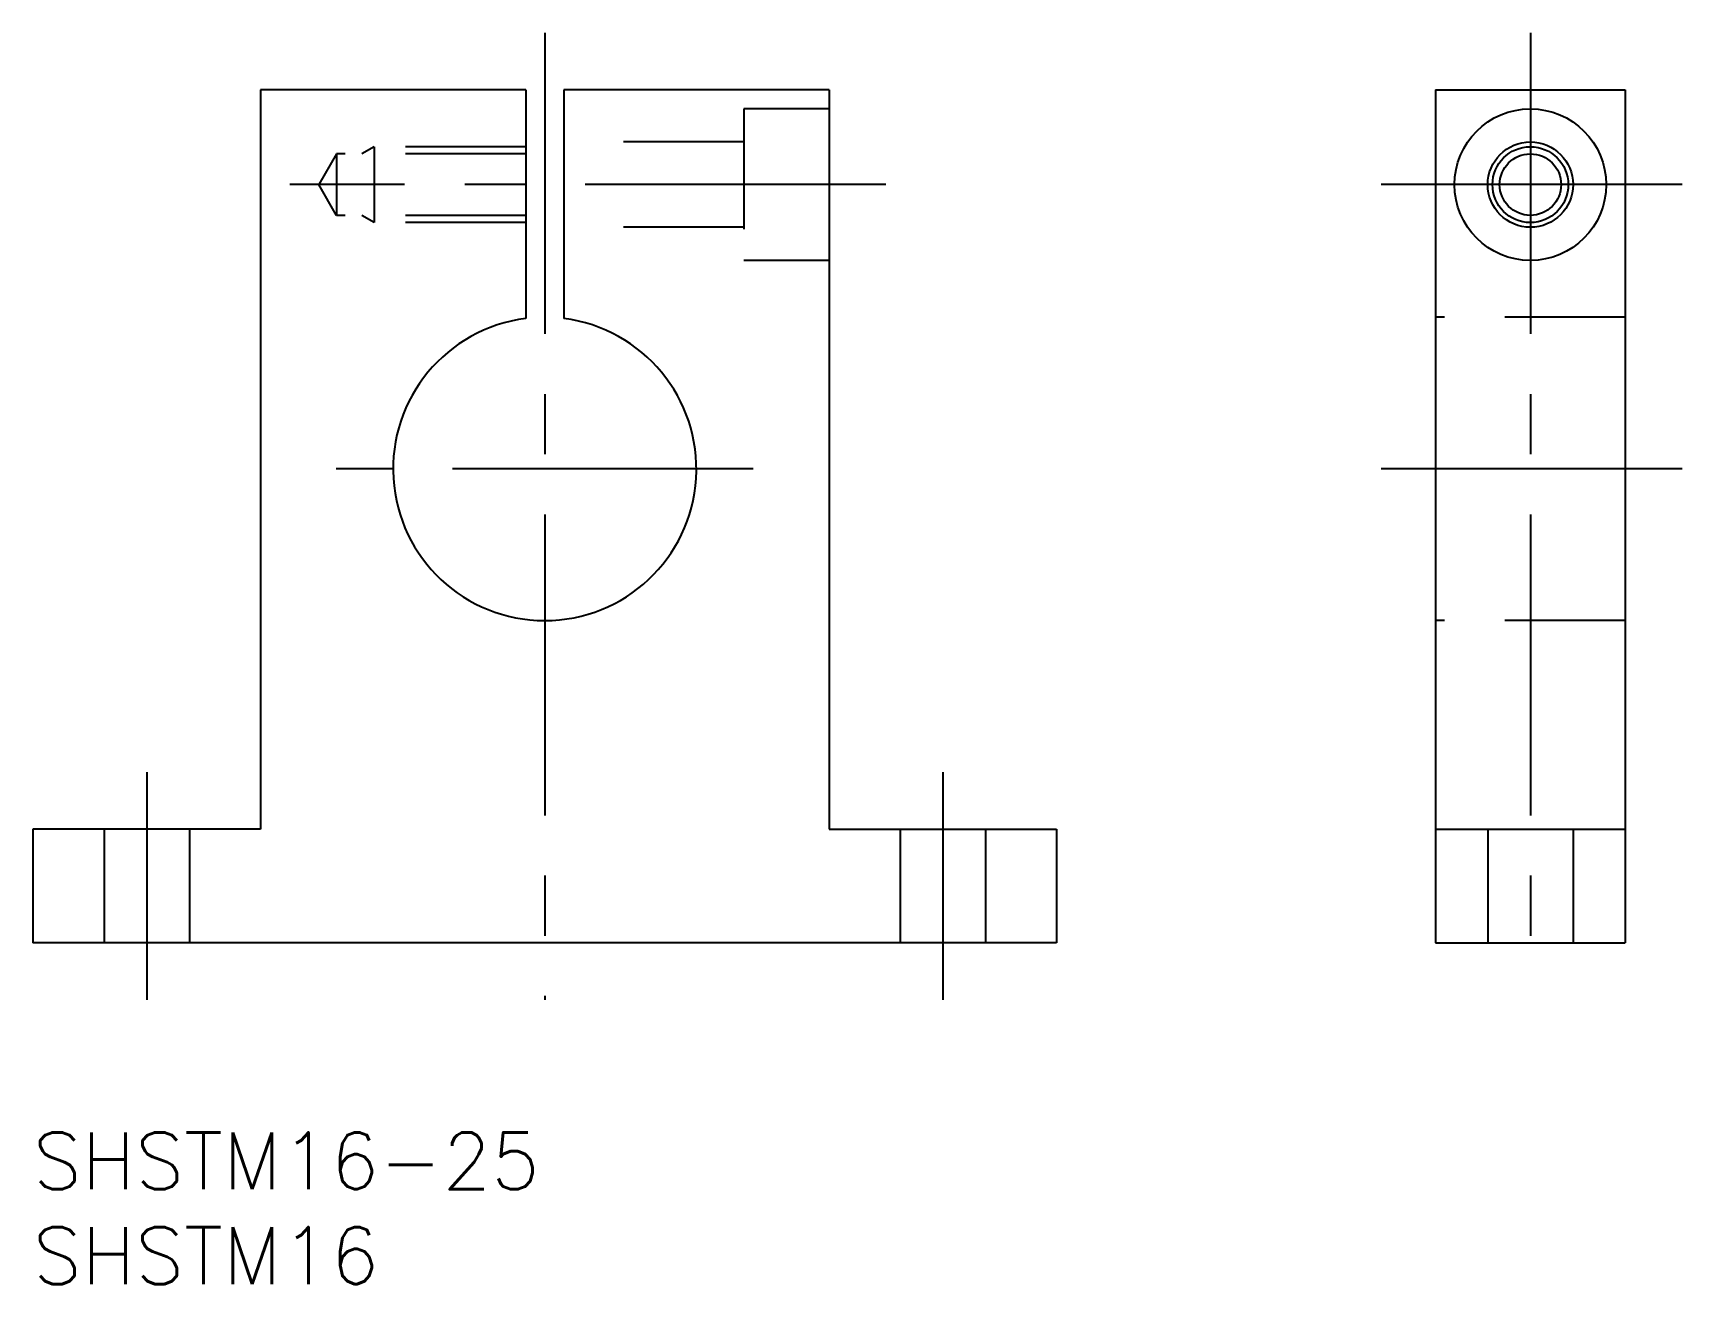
# Model space of a CAD drawing. Extents: x 0 to 87, y -8 to 58.
import ezdxf

# ---------------------------------------------------------------- set-up
doc = ezdxf.new("R2010")
doc.units = 0
doc.header["$LTSCALE"] = 0.5
doc.linetypes.add('CENTER', pattern=[50.8, 31.75, -6.35, 6.35, -6.35])
doc.linetypes.add('DASHED', pattern=[19.05, 12.7, -6.35])
for name, color, linetype in [('MSM_CENTER', 1, 'CENTER'), ('MSM_CONTINUOUS', 7, 'CONTINUOUS'), ('MSM_DASHED', 4, 'DASHED'), ('MSM_NARROW', 5, 'CONTINUOUS'), ('MSM_PART_NUMBER', 7, 'CONTINUOUS')]:
    doc.layers.add(name, color=color, linetype=linetype)
doc.styles.get("Standard").update_dxf_attribs({"font": 'txt.shx', "height": 3, "bigfont": 'bigfont.shx'})

# ---------------------------------------------------------------- blocks, each defined once
blk = doc.blocks.new('*U2')
at = {"layer": 'MSM_PART_NUMBER'}
blk.add_text('SHSTM16-25', height=3, dxfattribs=at).set_placement((0, -3))
blk = doc.blocks.new('*U3')
at = {"layer": 'MSM_PART_NUMBER'}
blk.add_text('SHSTM16', height=3, dxfattribs=at).set_placement((0, -8))

msp = doc.modelspace()

# ---------------------------------------------------------------- linework, layer by layer
at = {"layer": 'MSM_CENTER'}
for p, q in [((27, 58), (27, 7)), ((79, 58), (79, 10)), ((45, 50), (13.559, 50)), ((87, 50), (71, 50)), ((38, 35), (16, 35)), ((87, 35), (71, 35)), ((6, 19), (6, 7)), ((48, 19), (48, 7))]:
    msp.add_line(p, q, dxfattribs=at)
at = {"layer": 'MSM_CONTINUOUS'}
for p, q in [((12, 55), (12, 16)), ((26, 55), (12, 55)), ((26, 55), (26, 42.937)), ((42, 55), (28, 55)), ((28, 55), (28, 42.937)), ((42, 55), (42, 16)), ((74, 55), (74, 10)), ((74, 55), (84, 55)), ((84, 55), (84, 10)), ((0, 16), (0, 10)), ((12, 16), (0, 16)), ((42, 16), (54, 16)), ((54, 16), (54, 10)), ((74, 16), (84, 16)), ((0, 13), (0, 13)), ((54, 10), (0, 10)), ((74, 10), (84, 10))]:
    msp.add_line(p, q, dxfattribs=at)
for radius in [4, 2.25, 1.621]:
    msp.add_circle((79, 50), radius, dxfattribs=at)
msp.add_arc((27, 35), 8, 97.18076, 82.81924, dxfattribs=at)
at = {"layer": 'MSM_DASHED'}
for p, q in [((37.5, 54), (37.5, 46)), ((42, 54), (37.5, 54)), ((37.5, 52.25), (28, 52.25)), ((16.012, 51.621), (15.076, 50)), ((26, 51.621), (16.012, 51.621)), ((16.012, 51.621), (16.012, 48.379)), ((18, 52), (17.344, 51.621)), ((26, 52), (18, 52)), ((18, 52), (18, 48)), ((16.012, 48.379), (15.076, 50)), ((26, 48.379), (16.012, 48.379)), ((18, 48), (17.344, 48.379)), ((26, 48), (18, 48)), ((37.5, 47.75), (28, 47.75)), ((42, 46), (37.5, 46)), ((84, 43), (74, 43)), ((84, 27), (74, 27)), ((3.75, 16), (3.75, 10)), ((8.25, 16), (8.25, 10)), ((45.75, 16), (45.75, 10)), ((50.25, 16), (50.25, 10)), ((76.75, 16), (76.75, 10)), ((81.25, 16), (81.25, 10))]:
    msp.add_line(p, q, dxfattribs=at)
at = {"layer": 'MSM_NARROW'}
msp.add_circle((79, 50), 2, dxfattribs=at)

# ---------------------------------------------------------------- block references
at = {"layer": 'MSM_CONTINUOUS'}
for name in ['*U2', '*U3']:
    msp.add_blockref(name, (0, 0), dxfattribs=at)

doc.saveas('drawing.dxf')
